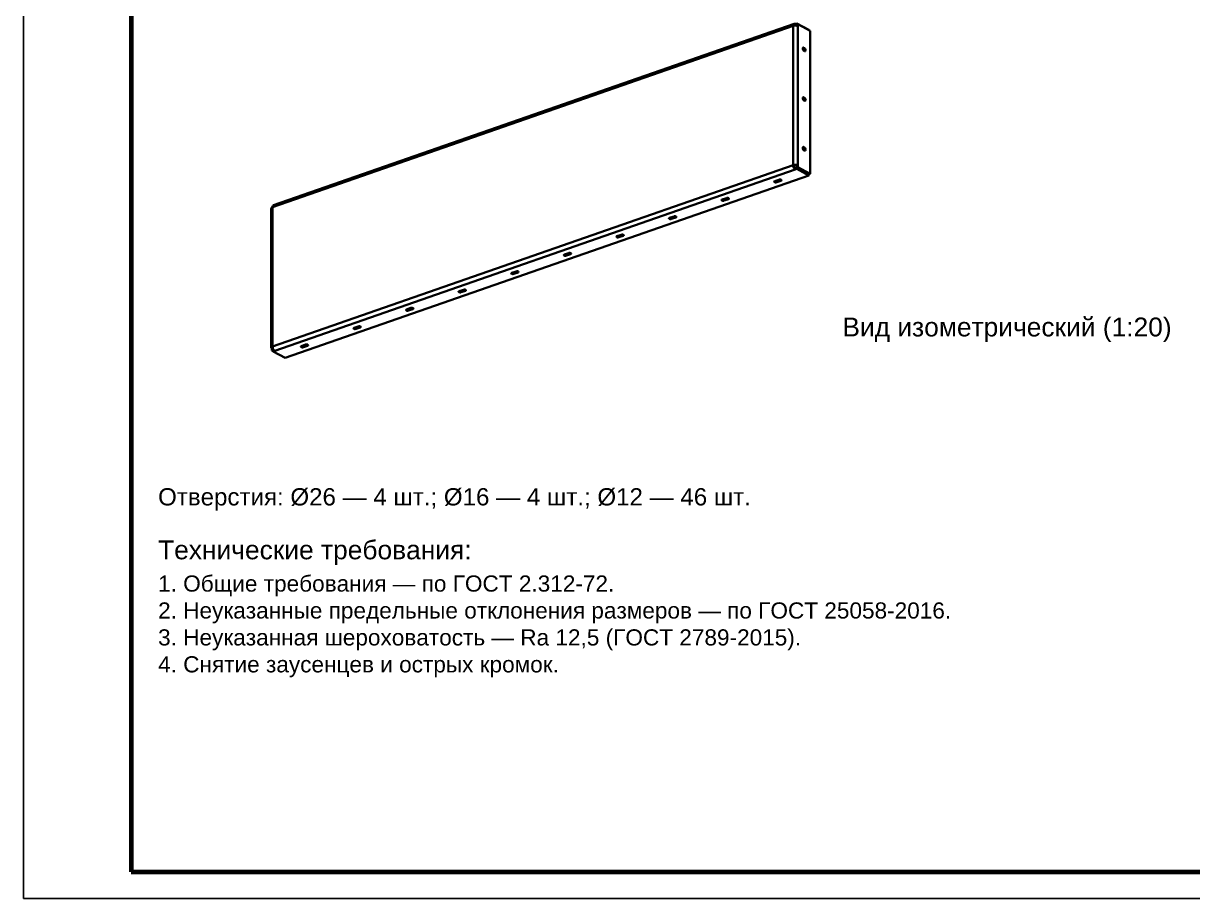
# Model space of a CAD drawing. Header units: millimetres. Extents: x 0 to 420, y 0 to 297.
# Drawn here: x 0 to 217, y 0 to 162.5 of the extents above; entities that cross this region are included whole.
import ezdxf

# ---------------------------------------------------------------- set-up
doc = ezdxf.new("R2010")
doc.units = ezdxf.units.MM
doc.styles.add('GOST', font='Arial')

msp = doc.modelspace()

# ---------------------------------------------------------------- linework, layer by layer
at = {"color": 1, "lineweight": 35}
for p, q in [((46.24, 128.36), (142.84, 162.03)), ((143.03, 162.42), (46.44, 128.75)), ((142.85, 162.17), (142.84, 162.03)), ((142.94, 162.06), (142.84, 162.03)), ((142.84, 162.03), (142.84, 136.2)), ((142.89, 162.28), (142.85, 162.17)), ((142.92, 162.33), (142.89, 162.28)), ((142.95, 162.37), (142.92, 162.33)), ((143.06, 162.08), (142.94, 162.06)), ((142.99, 162.4), (142.95, 162.37)), ((143.03, 162.42), (142.99, 162.4)), ((143.01, 162.07), (143.05, 162.14)), ((143.24, 162.17), (143.02, 162.09)), ((143.08, 162.43), (143.03, 162.42)), ((143.05, 162.14), (143.08, 162.17)), ((143.19, 162.09), (143.06, 162.08)), ((143.13, 162.43), (143.08, 162.43)), ((143.08, 162.17), (143.11, 162.18)), ((143.11, 162.18), (143.18, 162.19)), ((143.19, 162.42), (143.13, 162.43)), ((143.18, 162.19), (143.24, 162.17)), ((143.24, 162.39), (143.19, 162.42)), ((143.32, 162.09), (143.19, 162.09)), ((143.24, 162.39), (143.55, 162.5)), ((143.24, 162.39), (143.24, 162.17)), ((143.55, 162.27), (143.24, 162.17)), ((143.44, 162.08), (143.32, 162.09)), ((143.56, 162.06), (143.44, 162.08)), ((143.55, 162.5), (145.8, 161.28)), ((143.55, 162.27), (143.55, 162.5)), ((143.56, 162.27), (143.55, 162.27)), ((143.75, 162.34), (143.56, 162.27)), ((143.56, 162.27), (143.56, 162.06)), ((143.66, 162.02), (143.56, 162.06)), ((143.75, 161.98), (143.66, 162.02)), ((146, 161.12), (143.75, 162.34)), ((143.75, 162.34), (143.75, 161.98)), ((143.75, 136.15), (143.75, 161.98)), ((145.8, 161.28), (145.8, 161.22)), ((146, 134.57), (146, 161.12)), ((144.64, 157.91), (144.63, 157.83)), ((144.63, 157.83), (144.63, 157.74)), ((144.63, 157.74), (144.66, 157.65)), ((144.67, 157.97), (144.64, 157.91)), ((144.64, 157.91), (144.81, 157.82)), ((144.65, 157.93), (144.81, 157.99)), ((144.66, 157.65), (144.7, 157.56)), ((144.71, 158), (144.67, 157.97)), ((144.7, 157.56), (144.75, 157.49)), ((144.76, 158), (144.71, 158)), ((144.75, 157.49), (144.81, 157.45)), ((144.81, 157.99), (144.76, 158)), ((145, 157.88), (144.81, 157.99)), ((144.81, 157.82), (145, 157.88)), ((144.81, 157.82), (144.85, 157.78)), ((144.81, 157.45), (145, 157.34)), ((144.85, 157.78), (144.89, 157.74)), ((144.89, 157.74), (144.93, 157.68)), ((144.93, 157.68), (144.96, 157.61)), ((144.96, 157.61), (144.98, 157.55)), ((144.98, 157.55), (144.99, 157.48)), ((144.99, 157.41), (144.98, 157.35)), ((144.99, 157.48), (144.99, 157.41)), ((145.06, 157.84), (145, 157.88)), ((145, 157.34), (145.05, 157.33)), ((145.05, 157.33), (145.1, 157.33)), ((145.11, 157.77), (145.06, 157.84)), ((145.1, 157.33), (145.14, 157.36)), ((145.16, 157.68), (145.11, 157.77)), ((145.14, 157.36), (145.18, 157.42)), ((145.18, 157.59), (145.16, 157.68)), ((145.19, 157.5), (145.18, 157.59)), ((145.18, 157.42), (145.19, 157.5)), ((144.64, 148.68), (144.63, 148.6)), ((144.63, 148.6), (144.63, 148.51)), ((144.63, 148.51), (144.66, 148.42)), ((144.67, 148.74), (144.64, 148.68)), ((144.64, 148.68), (144.81, 148.59)), ((144.65, 148.7), (144.81, 148.76)), ((144.66, 148.42), (144.7, 148.34)), ((144.71, 148.77), (144.67, 148.74)), ((144.7, 148.34), (144.75, 148.27)), ((144.76, 148.78), (144.71, 148.77)), ((144.75, 148.27), (144.81, 148.22)), ((144.81, 148.76), (144.76, 148.78)), ((145, 148.66), (144.81, 148.76)), ((144.81, 148.59), (145, 148.66)), ((144.81, 148.59), (144.85, 148.56)), ((144.81, 148.22), (145, 148.12)), ((144.85, 148.56), (144.89, 148.51)), ((144.89, 148.51), (144.93, 148.45)), ((144.93, 148.45), (144.96, 148.39)), ((144.96, 148.39), (144.98, 148.32)), ((144.98, 148.32), (144.99, 148.25)), ((144.99, 148.19), (144.98, 148.13)), ((144.99, 148.25), (144.99, 148.19)), ((145.06, 148.61), (145, 148.66)), ((145, 148.12), (145.05, 148.1)), ((145.05, 148.1), (145.1, 148.1)), ((145.11, 148.54), (145.06, 148.61)), ((145.1, 148.1), (145.14, 148.14)), ((145.16, 148.46), (145.11, 148.54)), ((145.14, 148.14), (145.18, 148.19)), ((145.18, 148.36), (145.16, 148.46)), ((145.19, 148.27), (145.18, 148.36)), ((145.18, 148.19), (145.19, 148.27)), ((144.64, 139.46), (144.63, 139.38)), ((144.63, 139.38), (144.63, 139.29)), ((144.63, 139.29), (144.66, 139.2)), ((144.67, 139.51), (144.64, 139.46)), ((144.64, 139.46), (144.81, 139.36)), ((144.65, 139.48), (144.81, 139.53)), ((144.66, 139.2), (144.7, 139.11)), ((144.71, 139.55), (144.67, 139.51)), ((144.7, 139.11), (144.75, 139.04)), ((144.76, 139.55), (144.71, 139.55)), ((144.75, 139.04), (144.81, 138.99)), ((144.81, 139.53), (144.76, 139.55)), ((145, 139.43), (144.81, 139.53)), ((144.81, 139.36), (145, 139.43)), ((144.81, 139.36), (144.85, 139.33)), ((144.81, 138.99), (145, 138.89)), ((144.85, 139.33), (144.89, 139.29)), ((144.89, 139.29), (144.93, 139.23)), ((144.93, 139.23), (144.96, 139.16)), ((144.96, 139.16), (144.98, 139.09)), ((144.98, 139.09), (144.99, 139.03)), ((144.99, 138.96), (144.98, 138.9)), ((144.99, 139.03), (144.99, 138.96)), ((145.06, 139.39), (145, 139.43)), ((145, 138.89), (145.05, 138.87)), ((145.11, 139.32), (145.06, 139.39)), ((145.1, 138.88), (145.14, 138.91)), ((145.16, 139.23), (145.11, 139.32)), ((145.14, 138.91), (145.18, 138.97)), ((145.18, 139.14), (145.16, 139.23)), ((145.19, 139.05), (145.18, 139.14)), ((145.18, 138.97), (145.19, 139.05)), ((145.05, 138.87), (145.1, 138.88)), ((46.24, 102.52), (142.84, 136.2)), ((46.65, 101.72), (143.24, 135.39)), ((142.84, 136.2), (142.94, 136.23)), ((142.99, 136.11), (142.84, 136.2)), ((142.84, 136.2), (142.85, 136.08)), ((142.85, 136.08), (142.87, 135.96)), ((142.87, 135.96), (142.91, 135.83)), ((142.91, 135.83), (142.96, 135.72)), ((142.94, 136.23), (143.06, 136.25)), ((142.96, 135.72), (143.02, 135.61)), ((143.13, 136.14), (142.99, 136.11)), ((143, 136.04), (142.99, 136.11)), ((143.01, 135.96), (143, 136.04)), ((143.04, 135.89), (143.01, 135.96)), ((143.02, 135.61), (143.09, 135.52)), ((143.07, 135.82), (143.04, 135.89)), ((143.06, 136.25), (143.19, 136.26)), ((143.1, 135.75), (143.07, 135.82)), ((143.09, 135.52), (143.16, 135.44)), ((143.15, 135.69), (143.1, 135.75)), ((143.29, 136.15), (143.13, 136.14)), ((143.19, 135.65), (143.15, 135.69)), ((143.16, 135.44), (143.24, 135.39)), ((143.19, 136.26), (143.32, 136.26)), ((143.24, 135.62), (143.19, 135.65)), ((143.55, 135.72), (143.24, 135.62)), ((143.24, 135.62), (143.24, 135.39)), ((143.24, 135.39), (143.55, 135.5)), ((143.44, 136.13), (143.29, 136.15)), ((143.32, 136.26), (143.44, 136.25)), ((143.44, 136.25), (143.56, 136.22)), ((143.5, 136.11), (143.44, 136.13)), ((143.56, 136.08), (143.5, 136.11)), ((143.55, 135.5), (143.55, 135.72)), ((143.55, 135.72), (145.8, 134.5)), ((145.8, 134.27), (143.55, 135.5)), ((143.56, 136.22), (143.66, 136.19)), ((143.56, 136.08), (143.75, 136.15)), ((143.56, 136.08), (143.56, 135.73)), ((143.75, 135.8), (143.56, 135.73)), ((143.56, 135.73), (145.8, 134.5)), ((143.66, 136.19), (143.75, 136.15)), ((143.75, 136.15), (143.75, 135.8)), ((146, 134.57), (143.75, 135.8)), ((145.8, 134.5), (146, 134.57)), ((145.8, 134.27), (48.59, 100.38)), ((139.37, 133.16), (139.34, 133.13)), ((139.34, 133.13), (139.34, 133.1)), ((139.34, 133.1), (139.35, 133.06)), ((139.35, 133.06), (139.38, 133.03)), ((139.4, 133.18), (139.37, 133.16)), ((139.38, 133.03), (139.44, 133)), ((139.45, 133.2), (139.4, 133.18)), ((139.44, 133), (139.51, 132.98)), ((140.23, 133.47), (139.45, 133.2)), ((139.56, 133.2), (139.48, 133.21)), ((139.51, 132.98), (139.59, 132.97)), ((139.66, 133.19), (139.56, 133.2)), ((139.59, 132.97), (139.67, 132.97)), ((139.74, 133.2), (139.66, 133.19)), ((139.67, 132.97), (139.75, 132.98)), ((139.82, 133.22), (139.74, 133.2)), ((139.75, 132.98), (139.82, 133)), ((140.57, 133.48), (139.82, 133.22)), ((139.82, 133), (140.6, 133.27)), ((139.82, 133), (139.82, 133.22)), ((140.3, 133.49), (140.23, 133.47)), ((140.38, 133.5), (140.3, 133.49)), ((140.47, 133.5), (140.38, 133.5)), ((140.55, 133.49), (140.47, 133.5)), ((140.62, 133.47), (140.55, 133.49)), ((140.6, 133.27), (140.6, 133.47)), ((140.6, 133.27), (140.65, 133.29)), ((140.67, 133.44), (140.62, 133.47)), ((140.65, 133.29), (140.69, 133.32)), ((140.7, 133.41), (140.67, 133.44)), ((140.69, 133.32), (140.71, 133.34)), ((140.72, 133.37), (140.7, 133.41)), ((140.71, 133.34), (140.72, 133.37)), ((145.8, 134.5), (145.8, 134.27)), ((46.02, 128.2), (46, 128.13)), ((46, 102.3), (46, 128.13)), ((46.06, 128.26), (46.02, 128.2)), ((46.14, 128.31), (46.06, 128.26)), ((46.24, 128.36), (46.14, 128.31)), ((46.14, 128.31), (46.16, 128.32)), ((46.14, 128.31), (46.14, 128.31)), ((46.24, 128.36), (46.26, 128.5)), ((46.24, 102.52), (46.24, 128.36)), ((46.26, 128.5), (46.3, 128.61)), ((46.3, 128.61), (46.32, 128.66)), ((46.32, 128.66), (46.36, 128.7)), ((46.36, 128.7), (46.39, 128.73)), ((46.39, 128.73), (46.44, 128.75)), ((129.58, 129.73), (129.57, 129.7)), ((129.57, 129.7), (129.59, 129.66)), ((129.6, 129.75), (129.58, 129.73)), ((129.59, 129.66), (129.62, 129.63)), ((129.64, 129.78), (129.6, 129.75)), ((129.62, 129.63), (129.68, 129.6)), ((129.69, 129.8), (129.64, 129.78)), ((129.68, 129.6), (129.75, 129.58)), ((130.47, 130.07), (129.69, 129.8)), ((129.8, 129.8), (129.72, 129.81)), ((129.75, 129.58), (129.83, 129.57)), ((129.89, 129.79), (129.8, 129.8)), ((129.83, 129.57), (129.91, 129.57)), ((129.98, 129.8), (129.89, 129.79)), ((129.91, 129.57), (129.99, 129.58)), ((130.06, 129.82), (129.98, 129.8)), ((129.99, 129.58), (130.06, 129.6)), ((130.81, 130.08), (130.06, 129.82)), ((130.06, 129.6), (130.84, 129.87)), ((130.06, 129.6), (130.06, 129.82)), ((130.54, 130.09), (130.47, 130.07)), ((130.62, 130.1), (130.54, 130.09)), ((130.71, 130.1), (130.62, 130.1)), ((130.79, 130.09), (130.71, 130.1)), ((130.86, 130.07), (130.79, 130.09)), ((130.84, 129.87), (130.84, 130.07)), ((130.84, 129.87), (130.89, 129.89)), ((130.91, 130.04), (130.86, 130.07)), ((130.89, 129.89), (130.93, 129.91)), ((130.94, 130.01), (130.91, 130.04)), ((130.93, 129.91), (130.95, 129.94)), ((130.96, 129.97), (130.94, 130.01)), ((130.95, 129.94), (130.96, 129.97)), ((119.82, 126.32), (119.81, 126.29)), ((119.81, 126.29), (119.83, 126.26)), ((119.84, 126.35), (119.82, 126.32)), ((119.83, 126.26), (119.86, 126.23)), ((119.88, 126.38), (119.84, 126.35)), ((119.86, 126.23), (119.91, 126.2)), ((119.93, 126.4), (119.88, 126.38)), ((119.91, 126.2), (119.98, 126.18)), ((120.71, 126.67), (119.93, 126.4)), ((120.04, 126.39), (119.96, 126.41)), ((119.98, 126.18), (120.06, 126.17)), ((120.13, 126.39), (120.04, 126.39)), ((120.06, 126.17), (120.15, 126.16)), ((120.22, 126.4), (120.13, 126.39)), ((120.15, 126.16), (120.23, 126.17)), ((120.3, 126.42), (120.22, 126.4)), ((120.23, 126.17), (120.3, 126.19)), ((121.05, 126.68), (120.3, 126.42)), ((120.3, 126.19), (121.08, 126.46)), ((120.3, 126.19), (120.3, 126.42)), ((120.78, 126.69), (120.71, 126.67)), ((120.86, 126.7), (120.78, 126.69)), ((120.94, 126.7), (120.86, 126.7)), ((121.02, 126.68), (120.94, 126.7)), ((121.09, 126.66), (121.02, 126.68)), ((121.08, 126.46), (121.08, 126.67)), ((121.08, 126.46), (121.13, 126.49)), ((121.15, 126.64), (121.09, 126.66)), ((121.13, 126.49), (121.17, 126.51)), ((121.18, 126.6), (121.15, 126.64)), ((121.17, 126.51), (121.19, 126.54)), ((121.2, 126.57), (121.18, 126.6)), ((121.19, 126.54), (121.2, 126.57)), ((110.06, 122.92), (110.05, 122.89)), ((110.05, 122.89), (110.07, 122.86)), ((110.08, 122.95), (110.06, 122.92)), ((110.07, 122.86), (110.1, 122.82)), ((110.12, 122.97), (110.08, 122.95)), ((110.1, 122.82), (110.15, 122.79)), ((110.17, 122.99), (110.12, 122.97)), ((110.15, 122.79), (110.22, 122.77)), ((110.95, 123.27), (110.17, 122.99)), ((110.28, 122.99), (110.2, 123.01)), ((110.22, 122.77), (110.3, 122.76)), ((110.37, 122.99), (110.28, 122.99)), ((110.3, 122.76), (110.39, 122.76)), ((110.46, 123), (110.37, 122.99)), ((110.39, 122.76), (110.47, 122.77)), ((110.54, 123.02), (110.46, 123)), ((110.47, 122.77), (110.54, 122.79)), ((111.29, 123.28), (110.54, 123.02)), ((110.54, 122.79), (111.32, 123.06)), ((110.54, 122.79), (110.54, 123.02)), ((111.02, 123.28), (110.95, 123.27)), ((111.1, 123.29), (111.02, 123.28)), ((111.18, 123.29), (111.1, 123.29)), ((111.26, 123.28), (111.18, 123.29)), ((111.33, 123.26), (111.26, 123.28)), ((111.32, 123.06), (111.32, 123.27)), ((111.32, 123.06), (111.37, 123.08)), ((111.39, 123.23), (111.33, 123.26)), ((111.37, 123.08), (111.4, 123.11)), ((111.42, 123.2), (111.39, 123.23)), ((111.4, 123.11), (111.43, 123.14)), ((111.43, 123.16), (111.42, 123.2)), ((111.43, 123.14), (111.43, 123.16)), ((100.3, 119.52), (100.29, 119.49)), ((100.29, 119.49), (100.3, 119.45)), ((100.32, 119.55), (100.3, 119.52)), ((100.3, 119.45), (100.34, 119.42)), ((100.36, 119.57), (100.32, 119.55)), ((100.34, 119.42), (100.39, 119.39)), ((100.41, 119.59), (100.36, 119.57)), ((100.39, 119.39), (100.46, 119.37)), ((101.19, 119.86), (100.41, 119.59)), ((100.52, 119.59), (100.44, 119.6)), ((100.46, 119.37), (100.54, 119.36)), ((100.61, 119.58), (100.52, 119.59)), ((100.54, 119.36), (100.63, 119.36)), ((100.7, 119.59), (100.61, 119.58)), ((100.63, 119.36), (100.71, 119.37)), ((100.78, 119.61), (100.7, 119.59)), ((100.71, 119.37), (100.78, 119.39)), ((101.53, 119.87), (100.78, 119.61)), ((100.78, 119.39), (101.56, 119.66)), ((100.78, 119.39), (100.78, 119.61)), ((101.26, 119.88), (101.19, 119.86)), ((101.34, 119.89), (101.26, 119.88)), ((101.42, 119.89), (101.34, 119.89)), ((101.5, 119.88), (101.42, 119.89)), ((101.57, 119.86), (101.5, 119.88)), ((101.56, 119.66), (101.56, 119.86)), ((101.56, 119.66), (101.61, 119.68)), ((101.63, 119.83), (101.57, 119.86)), ((101.61, 119.68), (101.64, 119.7)), ((101.66, 119.8), (101.63, 119.83)), ((101.64, 119.7), (101.67, 119.73)), ((101.67, 119.76), (101.66, 119.8)), ((101.67, 119.73), (101.67, 119.76)), ((90.54, 116.12), (90.53, 116.09)), ((90.53, 116.09), (90.54, 116.05)), ((90.56, 116.14), (90.54, 116.12)), ((90.54, 116.05), (90.58, 116.02)), ((90.6, 116.17), (90.56, 116.14)), ((90.58, 116.02), (90.63, 115.99)), ((90.64, 116.19), (90.6, 116.17)), ((90.63, 115.99), (90.7, 115.97)), ((91.43, 116.46), (90.64, 116.19)), ((90.76, 116.18), (90.68, 116.2)), ((90.7, 115.97), (90.78, 115.96)), ((90.85, 116.18), (90.76, 116.18)), ((90.78, 115.96), (90.87, 115.96)), ((90.94, 116.19), (90.85, 116.18)), ((90.87, 115.96), (90.95, 115.97)), ((91.02, 116.21), (90.94, 116.19)), ((90.95, 115.97), (91.02, 115.98)), ((91.77, 116.47), (91.02, 116.21)), ((91.02, 115.98), (91.8, 116.26)), ((91.02, 115.98), (91.02, 116.21)), ((91.5, 116.48), (91.43, 116.46)), ((91.58, 116.49), (91.5, 116.48)), ((91.66, 116.49), (91.58, 116.49)), ((91.74, 116.48), (91.66, 116.49)), ((91.81, 116.46), (91.74, 116.48)), ((91.8, 116.26), (91.8, 116.46)), ((91.8, 116.26), (91.85, 116.28)), ((91.87, 116.43), (91.81, 116.46)), ((91.85, 116.28), (91.88, 116.3)), ((91.9, 116.4), (91.87, 116.43)), ((91.88, 116.3), (91.9, 116.33)), ((91.91, 116.36), (91.9, 116.4)), ((91.9, 116.33), (91.91, 116.36)), ((81.66, 113.06), (80.88, 112.79)), ((82.01, 113.07), (81.26, 112.81)), ((81.26, 112.58), (82.04, 112.85)), ((81.74, 113.08), (81.66, 113.06)), ((81.82, 113.09), (81.74, 113.08)), ((81.9, 113.09), (81.82, 113.09)), ((81.98, 113.07), (81.9, 113.09)), ((82.05, 113.05), (81.98, 113.07)), ((82.04, 112.85), (82.04, 113.06)), ((82.04, 112.85), (82.09, 112.87)), ((82.11, 113.03), (82.05, 113.05)), ((82.09, 112.87), (82.12, 112.9)), ((82.14, 112.99), (82.11, 113.03)), ((82.12, 112.9), (82.14, 112.93)), ((82.15, 112.96), (82.14, 112.99)), ((82.14, 112.93), (82.15, 112.96)), ((80.78, 112.71), (80.77, 112.68)), ((80.77, 112.68), (80.78, 112.65)), ((80.8, 112.74), (80.78, 112.71)), ((80.78, 112.65), (80.82, 112.61)), ((80.84, 112.77), (80.8, 112.74)), ((80.82, 112.61), (80.87, 112.59)), ((80.88, 112.79), (80.84, 112.77)), ((80.87, 112.59), (80.94, 112.57)), ((81, 112.78), (80.92, 112.8)), ((80.94, 112.57), (81.02, 112.56)), ((81.09, 112.78), (81, 112.78)), ((81.02, 112.56), (81.1, 112.55)), ((81.18, 112.79), (81.09, 112.78)), ((81.1, 112.55), (81.19, 112.56)), ((81.26, 112.81), (81.18, 112.79)), ((81.19, 112.56), (81.26, 112.58)), ((81.26, 112.58), (81.26, 112.81)), ((71.02, 109.31), (71.01, 109.28)), ((71.01, 109.28), (71.02, 109.25)), ((71.04, 109.34), (71.02, 109.31)), ((71.02, 109.25), (71.06, 109.21)), ((71.08, 109.36), (71.04, 109.34)), ((71.06, 109.21), (71.11, 109.18)), ((71.12, 109.38), (71.08, 109.36)), ((71.11, 109.18), (71.18, 109.16)), ((71.9, 109.66), (71.12, 109.38)), ((71.24, 109.38), (71.15, 109.39)), ((71.18, 109.16), (71.26, 109.15)), ((71.33, 109.38), (71.24, 109.38)), ((71.26, 109.15), (71.34, 109.15)), ((71.42, 109.38), (71.33, 109.38)), ((71.34, 109.15), (71.43, 109.16)), ((71.5, 109.4), (71.42, 109.38)), ((71.43, 109.16), (71.5, 109.18)), ((72.25, 109.67), (71.5, 109.4)), ((71.5, 109.18), (72.28, 109.45)), ((71.5, 109.18), (71.5, 109.4)), ((71.98, 109.67), (71.9, 109.66)), ((72.06, 109.68), (71.98, 109.67)), ((72.14, 109.68), (72.06, 109.68)), ((72.22, 109.67), (72.14, 109.68)), ((72.29, 109.65), (72.22, 109.67)), ((72.28, 109.45), (72.28, 109.66)), ((72.28, 109.45), (72.33, 109.47)), ((72.34, 109.62), (72.29, 109.65)), ((72.33, 109.47), (72.36, 109.5)), ((72.38, 109.59), (72.34, 109.62)), ((72.36, 109.5), (72.38, 109.52)), ((72.39, 109.55), (72.38, 109.59)), ((72.38, 109.52), (72.39, 109.55)), ((61.26, 105.91), (61.25, 105.88)), ((61.25, 105.88), (61.26, 105.84)), ((61.28, 105.94), (61.26, 105.91)), ((61.26, 105.84), (61.3, 105.81)), ((61.31, 105.96), (61.28, 105.94)), ((61.3, 105.81), (61.35, 105.78)), ((61.36, 105.98), (61.31, 105.96)), ((61.35, 105.78), (61.42, 105.76)), ((62.14, 106.25), (61.36, 105.98)), ((61.48, 105.98), (61.39, 105.99)), ((61.42, 105.76), (61.5, 105.75)), ((61.57, 105.97), (61.48, 105.98)), ((61.5, 105.75), (61.58, 105.75)), ((61.66, 105.98), (61.57, 105.97)), ((61.58, 105.75), (61.66, 105.76)), ((61.74, 106), (61.66, 105.98)), ((61.66, 105.76), (61.74, 105.78)), ((62.49, 106.26), (61.74, 106)), ((61.74, 105.78), (62.52, 106.05)), ((61.74, 105.78), (61.74, 106)), ((62.21, 106.27), (62.14, 106.25)), ((62.3, 106.28), (62.21, 106.27)), ((62.38, 106.28), (62.3, 106.28)), ((62.46, 106.27), (62.38, 106.28)), ((62.53, 106.25), (62.46, 106.27)), ((62.52, 106.05), (62.52, 106.25)), ((62.52, 106.05), (62.56, 106.07)), ((62.58, 106.22), (62.53, 106.25)), ((62.56, 106.07), (62.6, 106.09)), ((62.62, 106.19), (62.58, 106.22)), ((62.6, 106.09), (62.62, 106.12)), ((62.63, 106.15), (62.62, 106.19)), ((62.62, 106.12), (62.63, 106.15)), ((46, 102.3), (46.02, 102.37)), ((46.01, 102.25), (46, 102.3)), ((46.04, 102.21), (46.01, 102.25)), ((46.02, 102.37), (46.06, 102.42)), ((46.08, 102.16), (46.04, 102.21)), ((46.06, 102.42), (46.14, 102.48)), ((46.14, 102.13), (46.08, 102.16)), ((46.14, 102.48), (46.24, 102.52)), ((46.14, 102.13), (46.3, 102.18)), ((46.14, 101.77), (46.14, 102.13)), ((46.25, 102.41), (46.24, 102.52)), ((46.27, 102.28), (46.25, 102.41)), ((46.25, 102.3), (46.26, 102.34)), ((46.26, 102.26), (46.25, 102.3)), ((46.29, 102.23), (46.26, 102.26)), ((46.31, 102.16), (46.27, 102.28)), ((46.36, 102.04), (46.31, 102.16)), ((46.34, 101.84), (46.34, 102.1)), ((46.42, 101.94), (46.36, 102.04)), ((51.5, 102.51), (51.49, 102.48)), ((51.49, 102.48), (51.5, 102.44)), ((51.52, 102.53), (51.5, 102.51)), ((51.5, 102.44), (51.53, 102.41)), ((51.55, 102.56), (51.52, 102.53)), ((51.53, 102.41), (51.59, 102.38)), ((51.6, 102.58), (51.55, 102.56)), ((51.59, 102.38), (51.66, 102.36)), ((52.38, 102.85), (51.6, 102.58)), ((51.72, 102.57), (51.63, 102.59)), ((51.66, 102.36), (51.74, 102.35)), ((51.81, 102.57), (51.72, 102.57)), ((51.74, 102.35), (51.82, 102.35)), ((51.9, 102.58), (51.81, 102.57)), ((51.82, 102.35), (51.9, 102.36)), ((51.98, 102.6), (51.9, 102.58)), ((51.9, 102.36), (51.98, 102.37)), ((52.72, 102.86), (51.98, 102.6)), ((51.98, 102.37), (52.76, 102.65)), ((51.98, 102.37), (51.98, 102.6)), ((52.45, 102.87), (52.38, 102.85)), ((52.54, 102.88), (52.45, 102.87)), ((52.62, 102.88), (52.54, 102.88)), ((52.7, 102.87), (52.62, 102.88)), ((52.77, 102.85), (52.7, 102.87)), ((52.76, 102.65), (52.76, 102.85)), ((52.76, 102.65), (52.8, 102.67)), ((52.82, 102.82), (52.77, 102.85)), ((52.8, 102.67), (52.84, 102.69)), ((52.86, 102.78), (52.82, 102.82)), ((52.84, 102.69), (52.86, 102.72)), ((52.87, 102.75), (52.86, 102.78)), ((52.86, 102.72), (52.87, 102.75)), ((46.14, 101.77), (46.34, 101.84)), ((46.34, 101.66), (46.14, 101.77)), ((46.47, 101.88), (46.34, 101.83)), ((46.34, 101.84), (46.34, 101.83)), ((46.34, 101.83), (46.34, 101.61)), ((46.34, 101.61), (46.65, 101.72)), ((46.34, 101.61), (48.59, 100.38)), ((46.49, 101.85), (46.42, 101.94)), ((46.57, 101.77), (46.49, 101.85)), ((46.65, 101.72), (46.57, 101.77))]:
    msp.add_line(p, q, dxfattribs=at)
at = {"color": 7, "lineweight": 25}
msp.add_lwpolyline([(0, 0), (420, 0), (420, 297), (0, 297)], close=True, dxfattribs=at)
at = {"color": 7, "lineweight": 70}
msp.add_lwpolyline([(20, 5), (415, 5), (415, 292), (20, 292)], close=True, dxfattribs=at)

# ---------------------------------------------------------------- texts
at = {"color": 3, "style": 'GOST'}
for s, height, p in [('Вид изометрический (1:20)', 3.5, (152, 104.38)), ('Технические требования:', 3.5, (25, 63)), ('1. Общие требования — по ГОСТ 2.312-72.', 3, (25, 57)), ('2. Неуказанные предельные отклонения размеров — по ГОСТ 25058-2016.', 3, (25, 52)), ('3. Неуказанная шероховатость — Ra 12,5 (ГОСТ 2789-2015).', 3, (25, 47)), ('4. Снятие заусенцев и острых кромок.', 3, (25, 42))]:
    msp.add_text(s, height=height, dxfattribs=at).set_placement(p)
at = {"color": 6, "style": 'GOST'}
msp.add_text('Отверстия: Ø26 — 4 шт.; Ø16 — 4 шт.; Ø12 — 46 шт.', height=3.2, dxfattribs=at).set_placement((25, 73))

doc.saveas('drawing.dxf')
